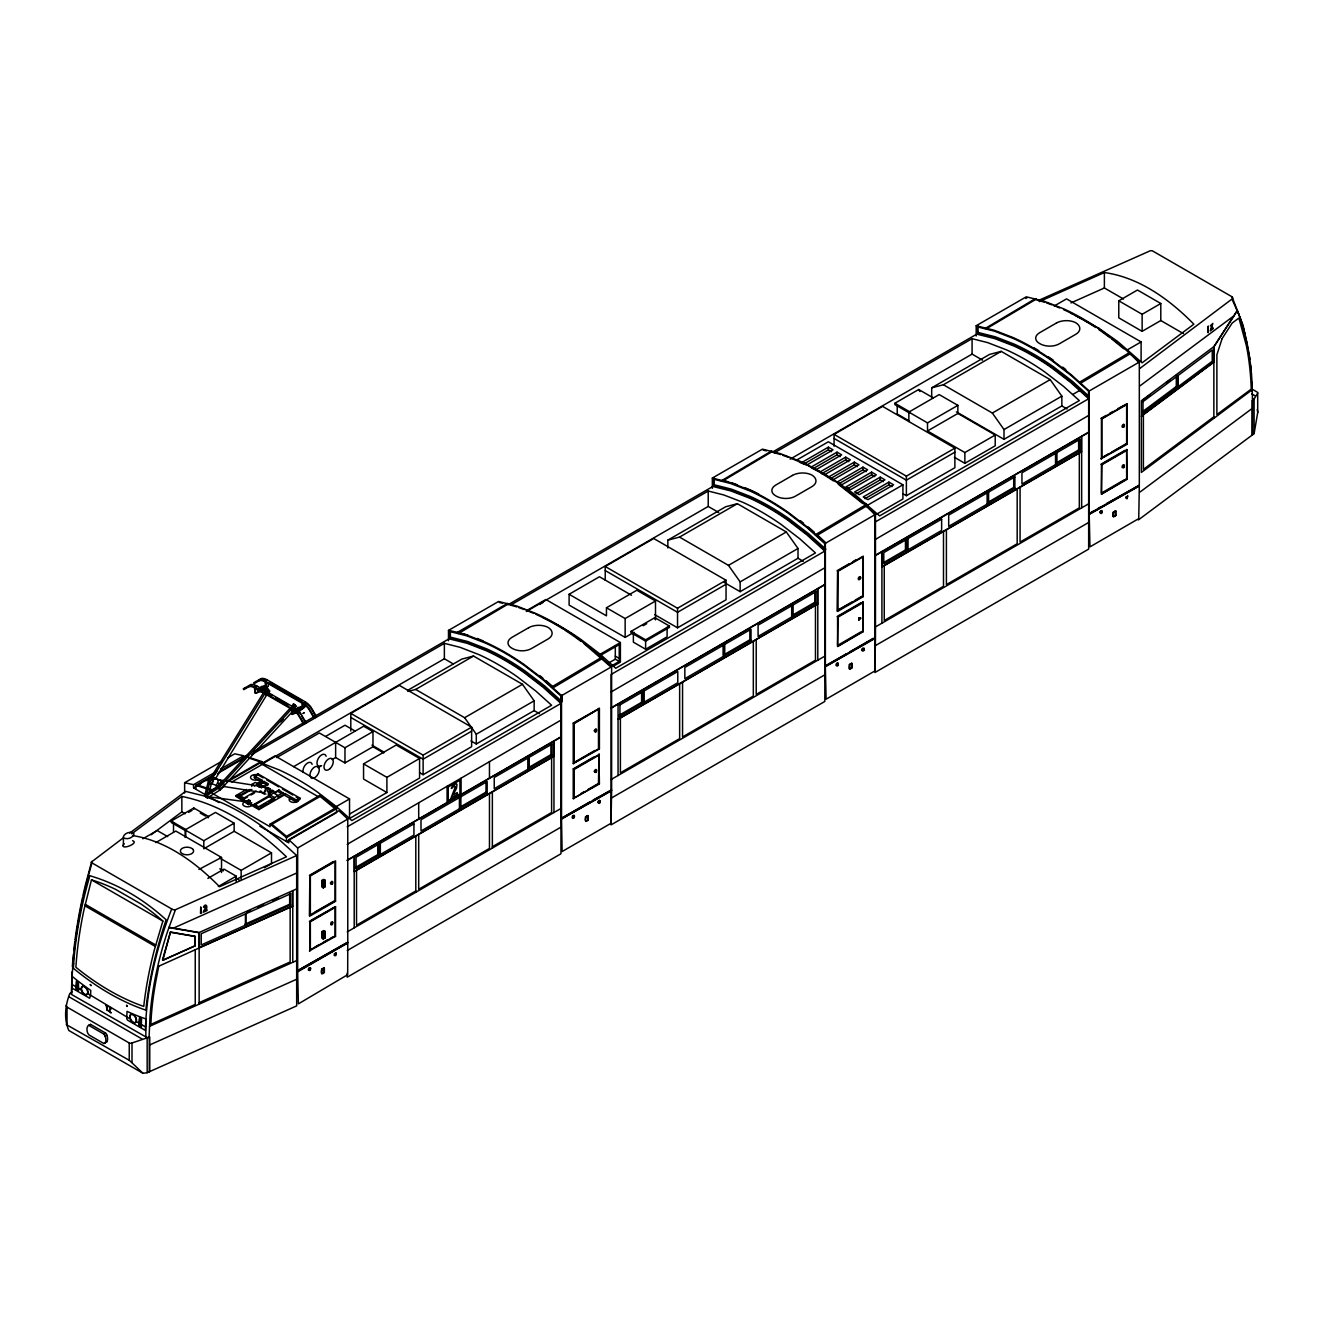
<?xml version="1.0" encoding="UTF-8"?>
<svg xmlns="http://www.w3.org/2000/svg" width="1324" height="1324" viewBox="0 0 1324 1324"><rect width="100%" height="100%" fill="white"/><g stroke="black" fill="none" stroke-linecap="round" stroke-linejoin="round"><path stroke-width="1.5" d="M123.033 838.042L91.306 862.123A3.426 1.357 -15.3 0 0 91.935 862.9C79.688 905.682 71.844 949.97 71.695 994.572L146.765 1037.42A3.939 2.267 0 0 0 149.082 1037.255L149.993 1016.882A319.779 206.445 -53.3 0 1 155.901 974.696L158.301 963.922A320.391 206.842 -53.3 0 1 167.618 931.285L175.463 909.704L296.675 855.519L278.851 839.3L260.199 824.935A245.883 141.966 60 0 0 222.084 802.94L203.433 795.774L185.608 791.388L129.62 833.144M76.858 981.051L76.378 988.995L78.248 990.6L78.331 981.928L78.629 990.385L76.411 989.822L76.014 986.794L71.844 984.361L71.81 987.985L89.635 998.23L90.545 995.168M141.172 1018.239L141.486 1026.795L139.318 1025.256L139.665 1017.345L138.987 1023.138L139.086 1025.868L140.989 1027.06L141.569 1019.066L139.814 1017.395M91.952 862.9L171.706 908.943C156.48 947.67 146.484 988.763 145.408 1030.469L127.898 1020.357A1.787 1.059 61 0 1 126.756 1018.222L127.021 1011.321L128.362 1011.966A250.964 152.922 62.9 0 0 145.839 1018.901L145.872 1037.255M72.026 971.866L71.446 992.305A3.939 2.267 0 0 0 71.099 993.728L71.38 994.241M71.877 984.377L72.257 976.417A250.964 152.922 62.9 0 0 89.453 989.508L90.777 990.402L90.545 995.168M76.014 986.777L76.329 981.216L78.215 981.895M89.502 1025.124L90.529 1024.362L105.606 1033.068C107.906 1035.054 108.651 1042.468 105.606 1042.518M1138.342 519.951L1254.109 433.627L1257.767 412.211L1257.254 409.48M123.248 836.983C124.307 833.077 130.513 830.942 133.741 833.359L133.989 834.054C132.93 837.943 126.723 840.078 123.496 837.662L123.297 846.086M195.24 949.738L158.731 966.239L157.175 974.431A318.124 205.386 -53.3 0 0 151.284 1016.402L150.853 1024.412L195.24 1004.403L195.24 949.738L292.769 906.195M207.024 796.552L208 796.403M162.438 959.95L170.465 932.03L194.827 936.234L195.24 945.766L162.835 960.248L195.24 945.766M162.835 960.248L170.465 932.03M291.909 712.147L220.463 789.733L207.405 797.909L206.246 797.23L204.74 795.376L208.298 781.723L263.625 692.518M208.729 793.821L211.195 784.387L212.883 782.17M296.675 855.519L296.675 1005.876L147.163 1072.721L142.975 1073.301L68.848 1030.502C63.668 1019.116 65.24 1004.982 69.841 993.496L71.86 991.99M91.753 861.378L85.679 883.985A320.391 160.154 -65.9 0 0 82.998 895.338M91.455 879.848L83.942 909.952A325.042 192.659 -61.4 0 0 76.031 965.13L75.915 967.281L79.87 970.459A266.637 167.867 65 0 0 139.649 1004.966L143.753 1006.439L143.968 1004.353A325.042 182.53 -58.7 0 1 154.18 950.5L162.869 921.074L158.913 917.631A273.754 207.09 84.9 0 0 140.923 903.978L115.668 889.397A273.754 207.09 84.9 0 0 96.007 881.304L91.455 879.848L162.869 921.074M257.584 686.444L256.608 686.527A13.919 8.043 60 0 0 255.002 685.865M258.809 787.184L259.885 785.86L260.414 787.035M269.401 792.96L269.401 793.97M294.954 707.794L294.573 706.371L293.15 707.645M858.283 578.042C857.638 582.841 863.529 576.172 859.458 577.264C856.645 582.825 863.165 575.261 858.713 577.297M1125.632 497.063L1126.641 498.503L1127.651 495.888L1125.979 497.725L1127.121 498.767L1127.7 495.921M1254.109 433.627L1254.109 399.054L1257.701 393.079L1257.701 412.625M214.058 778.032L222.118 781.143L214.058 778.032L211.708 783.659L219.767 786.77M216.077 786.191L218.427 780.564M259.703 791.256L264.072 793.788L266.422 788.161L270.113 788.74L268.557 792.497M267.1 791.256L268.276 788.459M264.966 691.376L266.885 690.549M308.575 968.506C307.102 973.488 313.192 966.669 309.104 967.861M572.431 816.163C571.223 821.492 577.016 813.433 572.68 815.816M836.106 664.218C838.175 660.13 839.217 666.634 836.106 665.575M1122.14 425.699L1123.447 424.325M1122.14 466.147C1124.208 462.043 1125.251 468.564 1122.14 467.488M204.74 795.376L205.899 796.038L218.957 787.879L291.81 708.787L290.552 707.794L217.566 787.068L206.743 793.854L209.689 782.517L265.164 693.131L266.67 694.984L215.282 779.025L212.237 776.543M1252.322 389.653L1141.371 472.387L1141.371 400.709L1213.86 346.656L1237.195 310.577M1213.86 346.938L1237.278 310.743M334.26 953.677L336.213 953.148L334.26 955.58M264.668 691.161L266.736 688.447L268.127 689.258L269.633 691.111L267.663 693.693M266.157 691.84L268.127 689.258M291.545 706.503L293.514 703.905L296.411 706.569L293.514 703.905M292.836 707.43L294.904 704.716M1139.981 368.353L1232.661 298.529A3.426 2.4 19.9 0 0 1232.015 296.791L1152.244 250.749A3.426 1.208 -11.6 0 0 1150.076 250.848L1038.463 300.465M1252.504 434.835L1252.587 400.162A3.939 2.267 0 0 0 1252.852 398.822L1252.57 398.309M280.671 721.861L283.485 718.849M269.715 792.414L270.775 791.951M331.281 922.1L331 924.731L332.705 922.232M858.713 617.729L860.468 617.894L858.713 620.062L859.458 617.712L860.931 618.159L858.746 620.095M124.191 843.702C118.167 851.464 140.261 843.189 132.582 840.707M262.615 688.861L265.131 686.477L261.358 687.57M263.327 689.258L268.309 686.18L268.309 682.952M263.459 690.152L268.309 686.18M258.561 688.976L261.358 686.544L266.273 685.749L262.069 686.957L257.866 690.598L257.866 692.485M299.042 709.581L302.253 707.943L299.737 709.978M300.316 709.548L304.735 707.215L304.735 703.971M299.886 710.889L303.56 707.877M131.705 833.839L181.851 796.436C222.118 804.512 257.204 828.874 286.431 856.81L219.569 886.716C195.869 862.718 166.625 840.856 132.599 835.576M151.118 834.799L181.851 811.877L181.851 796.436M1139.981 385.863L1233.703 315.989M1143.34 399.848L1149.927 394.933M1166.427 382.636L1169.721 380.187M1142.993 412.906L1142.993 401.668L1212.254 350.016L1212.254 361.253L1142.993 412.906L1141.685 412.31L1176.308 386.492L1176.308 377.125M1141.569 415.835L1213.661 362.097L1213.661 347.087M1141.371 416.266L1213.86 362.213M1213.86 416.812L1143.39 469.358L1143.39 414.76M1254.109 399.054L1252.107 400.56L1252.107 435.133M1139.981 492.081L1252.107 408.504M862.801 648.131C858.928 651.226 865.83 652.285 864.092 648.33C860.004 649.339 864.076 652.848 863.811 648.23M217.765 780.117L223.21 780.382M347.202 844.348L560.962 720.124M611.059 692.005L824.819 567.781M874.916 539.679L1088.659 415.455M249.226 686.477L243.765 689.639L243.268 688.778L250.981 684.508A14.878 8.589 60 0 1 256.426 685.733L295.02 708.009A14.878 8.589 60 0 1 300.465 713.09L306.125 722.722L303.593 724.178L298.463 715.274A13.919 8.043 60 0 0 292.935 709.962L292.24 714.414L291.545 709.168L255.813 688.546L255.118 692.982L254.423 687.735A13.919 8.043 60 0 0 248.912 686.676M261.391 679.46L254.208 683.598L253.712 682.754L261.424 678.484A14.878 8.589 60 0 1 266.869 679.692L305.463 701.968A14.878 8.589 60 0 1 310.908 707.049L316.585 716.681L314.036 718.154L308.906 709.25A13.919 8.043 60 0 0 303.395 703.938L302.683 708.588M248.929 685.683A14.878 8.589 60 0 1 254.39 686.908L256.426 685.733M258.908 679.758L259.372 679.659A14.878 8.589 60 0 1 264.833 680.867L266.869 679.692M255.118 692.982L262.069 691.409M255.813 693.395L256.988 692.717M292.24 709.565L295.02 708.009M264.866 680.884L303.395 703.127L305.463 701.968M291.545 714.017L297.784 711.617M292.24 714.414L296.791 712.593M184.632 792.993L184.632 782.732L222.2 761.035M227.579 757.94L234.729 753.819L243.666 755.739L243.666 758.966M448.488 640.667L448.488 630.406L498.585 601.477L516.724 606.028L535.707 613.393A254.655 147.03 60 0 1 574.5 635.785L593.483 650.349L611.622 666.733L611.622 789.898L561.045 818.546L589.677 802.013M712.345 488.324L712.345 478.063L762.442 449.15L780.581 453.702L799.564 461.05A254.655 147.03 60 0 1 838.357 483.459L857.323 498.006L875.478 514.407L875.478 637.556L824.902 666.22L846.384 653.824M976.185 335.998L976.185 325.737L1026.299 296.808L1044.437 301.359L1063.404 308.724A254.655 147.03 60 0 1 1102.213 331.116L1121.18 345.68L1139.319 362.064L1139.319 485.229L1088.758 513.878L1094.12 510.783M449.184 631.399L450.359 630.721L450.359 637.125L449.184 637.787L449.184 631.399L466.776 635.834L485.676 643.166A253.662 146.451 60 0 1 524.321 665.476L543.221 679.973L560.813 695.845L560.813 702.25L561.988 701.571L561.988 695.183L560.813 695.845M713.04 479.073L714.199 478.394L714.199 484.783L713.04 485.461L713.04 479.073L730.633 483.508L749.533 490.823A253.662 146.451 60 0 1 788.177 513.149L807.077 527.647L824.67 543.519L824.67 549.907L825.845 549.228L808.55 533.655L789.501 519.025A255.648 147.593 60 0 0 750.543 496.55L731.493 489.168L714.199 484.783M976.897 326.73L978.055 326.052L978.055 332.456L976.897 333.118L976.897 326.73L994.49 331.166L1013.39 338.497A253.662 146.451 60 0 1 1052.034 360.807L1070.934 375.304L1088.527 391.176L1088.527 397.581L1071.232 381.991L1052.183 367.377A255.648 147.593 60 0 0 1013.241 344.885L994.175 337.504L976.897 333.118M1025.819 298.479L1026.994 297.801M184.632 782.732L193.569 784.652L216.838 771.23M220.413 769.161L243.666 755.739M242.408 758.106L247.753 755.028M253.099 751.933L449.035 638.813L467.008 643.265L485.792 650.514A249.657 144.134 60 0 1 524.205 672.691L542.989 687.139L560.962 703.425L560.962 853.781L347.202 977.195L347.202 973.107M508.052 604.754L712.891 486.471L730.865 490.939L749.649 498.172A249.657 144.134 60 0 1 788.061 520.365L806.846 534.813L824.819 551.098L824.819 701.455L611.059 824.869L611.059 674.495L824.819 551.098M771.909 452.411L976.748 334.144L994.705 338.596L1013.505 345.845A249.657 144.134 60 0 1 1051.918 368.022L1070.702 382.471L1088.659 398.756L1088.659 549.112L874.916 672.526L874.916 522.169L1088.659 398.756M195.836 789.203L195.836 785.314L215.514 773.944M219.089 771.875L245.933 756.385L262.284 761.714L262.284 764.395L318.455 796.833M213.76 775.748L197.673 785.033L212.204 789.766L217.55 786.671M217.318 773.679L245.9 757.179M193.569 784.652L193.569 787.896L200.735 783.775M206.097 780.663L209.672 778.595M251.759 754.548L444.368 643.348L460.007 647.304L478.792 654.553A249.657 144.134 60 0 1 517.204 676.73L535.988 691.178L551.611 705.262L351.87 820.582L336.246 806.498L317.462 792.05A249.657 144.134 60 0 0 279.05 769.873L262.119 763.286M510.27 605.3L708.224 491.022L723.847 494.977L742.648 502.226A249.657 144.134 60 0 1 781.061 524.403L799.845 538.851L815.468 552.936L615.726 668.256L600.103 654.172L581.302 639.724A249.657 144.134 60 0 0 542.89 617.547M774.126 452.974L972.081 338.679L987.704 342.635L1006.505 349.884A249.657 144.134 60 0 1 1044.917 372.061L1063.702 386.509L1079.325 400.593L879.583 515.913L854.642 494.365L835.593 480.96A249.806 144.233 60 0 0 808.352 465.932M226.487 781.524L260.431 761.929L248.929 758.04M217.55 787.532L212.188 790.627L195.836 785.314M228.291 781.342L262.284 761.714M260.977 763.965L274.978 755.872L349.536 798.935L349.536 818.497L419.576 778.065L419.576 758.486L396.224 745.015L363.554 763.882L363.554 779.058L386.889 792.53L386.889 777.353L419.576 758.486M526.571 610.629L545.836 599.507L620.393 642.554L620.393 662.116L613.393 666.154M1054.285 305.96L1066.532 298.876L1141.106 341.923L1141.106 361.485M262.466 763.799L444.368 658.773L453.106 663.821M526.323 611.473L708.224 506.447L718.717 512.487M790.163 459.13L972.081 354.104L982.557 360.161M219.337 789.203L224.699 786.092M231.865 781.971L262.284 764.395M350.81 731.03L350.81 713.404L399.335 685.385L471.625 727.141L471.625 746.703L423.117 774.706L419.592 772.67M605.233 580.26L605.233 566.507L653.742 538.504L726.048 580.243L726.048 599.805L677.54 627.824L654.619 614.584M834.07 446.205L834.07 434.388L882.578 406.385L954.885 448.124L954.885 467.686L906.377 495.706L902.852 493.67M539.58 604.472L542.972 602.503M276.733 757.56L319.332 732.966L344.968 747.762L372.971 731.593L372.971 746.769L344.968 762.938L335.634 757.56L332.142 759.579M185.757 830.843L171.177 822.436L171.177 821.079L193.817 808.004L208.398 816.428L208.398 817.769L207.239 817.107M796.849 459.974L828.361 441.769L902.918 484.816L902.918 498.999L876.67 514.159M894.892 403.241L909.472 411.665L909.472 413.022L894.892 404.598L894.892 403.241L918.707 389.504L933.288 397.912M142.827 838.787L157.159 830.529L167.651 836.586M188.587 812.373L192.079 810.354M267.779 785.579L254.373 777.85L254.373 775.831L257.866 773.812L299.853 798.041L299.853 799.051L296.361 802.079L296.344 800.06L285.041 793.539L278.04 797.578L278.04 795.558L273.654 793.026L273.654 791.007L271.917 789.998L268.408 792.017L268.408 796.072L254.225 804.247L254.225 805.257L270.096 796.105M634.064 632.26L625.143 637.407L569.105 605.068L569.105 594.277L599.458 576.751L631.482 595.237M325.754 736.343L345.018 725.221L355.18 731.096M254.373 777.85L255.251 777.337M828.361 447.164L802.692 461.993L807.359 464.691L833.028 449.862L828.361 447.164L828.361 449.862L804.396 463.698M407.494 690.449L461.844 659.087L473.512 656.042L522.467 684.293L534.151 700.826L534.151 710.607L476.292 744.005L471.013 740.943M667.842 547.971L667.842 540.142L725.701 506.744L737.369 503.699L786.324 531.967L798.008 548.484L798.008 558.265L740.149 591.663L724.278 582.51M931.699 397.597L931.699 387.816L989.558 354.418L1001.225 351.373L1050.18 379.624L1061.848 396.157L1061.848 405.938L1004.006 439.336L956.391 411.847M407.891 691.459L415.67 689.44L473.512 656.042M667.842 540.142L679.526 537.097L737.369 503.699M931.699 387.816L943.383 384.771L1001.225 351.373M251.775 786.456L251.775 784.437L255.284 782.418L258.197 784.106M251.709 802.675L248.449 804.562L236.185 796.469L236.185 795.459L246.578 789.452M257.022 783.427L262.284 780.399L262.284 781.408M155.785 842.61L175.794 831.058L221.522 857.439L221.522 872.549M236.185 796.469L239.677 794.466M261.407 787.979L261.407 783.94L259.653 782.914L256.144 784.95L257.899 785.959L264.039 781.408L268.408 783.94L263.162 786.969M250.07 789.468L239.694 795.459L244.063 797.991L256.177 790.991M258.776 784.437L264.039 781.408M251.858 789.435L239.694 796.469L244.063 799.001L247.555 796.982M837.016 452.163L811.331 466.991L815.998 469.689L841.683 454.86L837.016 452.163L837.016 454.86L813.052 468.696M293.614 766.646L363.653 726.214L372.971 731.593M185.112 837.48L185.112 829.933L215.464 812.423L234.149 823.197L234.149 831.29L271.503 852.855L271.503 863.629L264.353 867.75M908.843 421.545L908.843 412.095L939.179 394.585L957.864 405.359L957.864 413.452L995.218 435.017L995.218 445.791L964.865 463.317L954.356 457.26M251.03 794.979L254.506 792.977M250.368 801.483L248.515 800.408L246.645 801.483L248.515 799.878C253.712 801.07 245.172 803.833 250.368 800.954M845.672 457.161L819.986 471.989L824.653 474.671L850.339 459.858L845.672 457.161L845.672 459.858L821.691 473.694M1160.8 320.54L1142.132 331.331L1118.78 317.843L1118.78 300.813L1137.465 290.022L1160.8 303.51L1160.8 320.54L1183.424 333.615M268.408 792.017L270.162 793.026L273.654 791.007M270.162 793.026L270.162 795.045L278.917 789.998L285.041 794.549L285.041 793.539M318.124 767.655L321.633 765.636M275.392 793.043L278.917 789.998M828.642 476.971L854.311 462.142L858.978 464.84L833.309 479.669L830.198 477.881M272.794 798.587L258.61 806.779L254.225 804.247M270.162 795.045L274.531 797.578L283.286 792.53M260.365 806.763L265.661 803.718M269.186 801.682L272.711 799.646M569.105 594.277L606.458 615.842L606.458 607.766L636.811 590.239L655.496 601.013L655.496 619.897M236.185 795.459L258.958 808.6L274.531 799.597L274.531 797.578M830.347 478.676L854.311 464.84L857.422 466.644M185.112 829.933L203.797 840.723L234.149 823.197M908.843 412.095L927.512 422.886L957.864 405.359M248.449 804.562L248.449 803.552L258.958 809.609L285.041 794.549M862.967 467.14L837.281 481.969L841.948 484.667L867.634 469.838L862.967 467.14L862.967 469.838L839.002 483.674M234.149 831.29L203.797 848.8L203.797 840.723M927.512 422.886L927.512 430.979L957.864 413.452M296.344 800.06L299.853 798.041M1118.78 300.813L1142.132 314.285L1160.8 303.51M871.622 472.138L845.937 486.967L850.604 489.665L876.289 474.836L871.622 472.138L871.622 474.836L845.937 489.665M606.458 607.766L625.143 618.54L655.496 601.013M270.113 824.074L320.209 795.161L336.561 808.699L336.561 812.605L286.464 841.534L286.464 837.629L270.113 824.074L270.113 826.772L212.188 793.324M880.261 477.137L854.592 491.965L859.259 494.663L884.945 479.834L880.261 477.137L880.261 479.834L856.297 493.67M415.67 689.44L464.625 717.707L522.467 684.293M679.526 537.097L728.481 565.365L786.324 531.967M943.383 384.771L992.338 413.038L1050.18 379.624M888.917 482.135L863.231 496.947L867.915 499.644L893.584 484.816L888.917 482.135L888.917 484.816L864.953 498.668M631.035 631.383L654.85 617.629L669.431 626.053L669.431 627.394L645.615 641.147L631.035 632.723L631.035 631.383L645.615 639.806L669.431 626.053M643.232 625.689L646.724 623.67M207.851 878.408L223.971 869.107L236.218 876.174L236.218 881.569M350.81 713.404L423.117 755.143L471.625 727.141M605.233 566.507L677.54 608.246L726.048 580.243M834.07 434.388L906.377 476.143L954.885 448.124M335.535 807.011L349.536 798.935M599.391 654.685L620.393 642.554M1127.088 350.016L1141.106 341.923M600.55 655.347L619.235 644.573L619.235 661.437L612.433 665.36M286.464 837.629L336.561 808.699M471.625 731.179L423.117 759.182L350.81 717.442M726.048 584.281L677.54 612.3L605.233 570.561M954.885 452.179L906.377 480.182L834.07 438.443M259.802 826.143L288.798 842.875L288.798 839.664L338.894 810.735L347.765 819.076L347.765 942.225L297.205 970.889L297.668 971.833L347.765 942.903L347.682 974.696L298.38 1003.873L297.668 971.833M902.918 484.816L867.915 505.04L864.357 502.988M476.292 744.005L476.292 734.224L534.151 700.826M740.149 591.663L740.149 581.881L798.008 548.484M1004.006 439.336L1004.006 429.555L1061.848 396.157M219.801 858.051L241.15 870.365L271.503 852.855M927.512 430.979L964.865 452.543L995.218 435.017M218.311 886.501L236.218 876.174M1072.804 394.453L1079.805 390.398M608.51 663.092L615.312 659.17L619.235 661.437M349.536 814.094L386.889 792.53M824.67 543.519L825.845 542.84L817.404 534.913M297.668 971.154L297.668 847.989L347.765 819.076M561.525 818.811L561.525 695.663L611.622 666.733M825.365 666.485L825.365 543.32L875.478 514.407M1089.222 514.142L1089.222 390.994L1139.319 362.064M633.369 632.723L633.369 642.157L645.615 649.24L667.097 636.827L667.097 627.394M347.202 826.838L560.962 703.425M333.383 861.543L309.402 875.379L310.346 875.925L335.088 861.643L335.088 900.999L309.866 915.016M573.259 723.053L599.408 708.489L599.408 748.937L573.259 763.485L573.259 723.053L574.202 723.583L598.481 709.035L598.481 748.391L599.408 748.937M849.098 563.792L837.116 570.71L838.042 571.256L862.801 556.974L862.801 596.33L837.579 610.347M852.524 561.823L855.949 559.837M1106.103 415.422L1100.972 418.384L1101.899 418.914L1126.641 404.631L1126.641 443.987L1101.436 458.005L1108.502 453.933M1109.529 413.436L1112.954 411.466M1118.085 408.504L1127.121 403.82L1127.121 444.268L1100.972 458.816M309.866 916.092L335.551 901.263L335.551 860.832L309.866 875.661L309.402 915.827M599.408 708.489L573.722 723.318L573.722 763.749M837.579 611.423L863.265 596.594L863.265 556.163L837.579 570.992L837.116 611.158M1127.121 403.82L1101.436 418.649L1101.436 459.08M347.202 860.219L560.962 736.823M611.059 707.893L824.819 584.48M874.916 555.55L1088.659 432.154M347.202 860.501L354.203 856.446M553.962 741.126L560.962 737.087M611.059 708.158L618.06 704.12M618.291 703.987L817.57 588.932L817.57 603.943L618.291 718.982M817.802 588.799L824.819 584.745M874.916 555.832L881.916 551.777M1081.658 436.457L1088.659 432.418M898.433 542.774L901.958 540.755M1075.105 440.776L1078.63 438.757L1079.788 439.419L1079.788 450.657L1021.946 484.054L1021.946 472.817L1079.788 439.419M552.091 744.088L494.233 777.486L494.233 788.723L552.091 755.325L552.091 744.088L550.916 743.426L550.916 754.647L528.061 767.854M618.755 704.252L619.93 704.931L677.772 671.516L677.772 682.754L619.93 716.152L618.755 715.49L641.61 702.283L642.785 702.961L642.785 691.724L641.61 691.062L641.61 702.283M815.948 591.762L758.089 625.16L758.089 636.397L815.948 602.999L815.948 591.762L814.773 591.083L814.773 602.321L791.918 615.511L793.093 616.19L793.093 604.952L791.918 604.274M1014.879 476.905L948.696 515.102L948.696 526.34L1014.879 488.142L1014.879 476.905L1013.704 476.226L1013.704 487.464L989.177 501.631M321.765 880.477L323.668 879.384L325.125 880.228L325.224 886.716L323.321 887.825L321.765 886.914L321.765 880.477L323.222 881.321L323.321 887.825L323.222 881.321L325.125 880.228L325.224 886.716M354.915 867.816L377.77 854.625L378.929 855.304L378.929 844.067L377.77 843.388L377.77 854.625M487.166 792.811L420.999 831.009L420.999 819.771L487.166 781.574L487.166 792.811L486.007 792.133L459.726 807.309L460.884 807.988L460.884 796.75L459.726 796.072M723.583 643.729L723.583 654.966L749.847 639.806L751.022 640.468L751.022 629.231L684.839 667.445L684.839 678.682L751.022 640.468M884.366 562.137L905.467 549.957L906.642 550.635L906.642 539.398M1079.788 450.657L1078.63 449.978L1055.774 463.185L1056.933 463.847L1056.933 452.626L1055.774 451.947M354.203 871.722L553.962 756.401M618.06 719.395L817.802 604.075M881.916 567.053L1081.658 451.732M88.923 1025.455L103.851 1034.077C106.102 1036.013 107.095 1043.693 103.851 1043.527L88.923 1034.905C86.143 1032.108 85.928 1024.644 90.677 1024.445M315.178 911.955L334.624 900.717L335.551 901.263M594.939 750.427L573.722 762.674L574.202 723.583M839.35 609.321L851.729 602.172M855.254 600.136L862.321 596.048L863.265 596.594M1112.044 451.881L1126.178 443.722L1127.121 444.268M103.851 1034.077L105.606 1033.068M573.259 763.485L598.944 748.656L598.944 708.224M105.01 1036.096L106.764 1035.087M311.123 920.23L335.551 906.659L335.551 936.316L309.402 950.864M573.259 798.538L598.944 783.709L598.944 754.051L599.408 783.973L573.259 798.538L573.259 768.88L593.797 757.014M861.08 602.701L837.116 616.537L838.042 617.083L862.801 602.801L862.801 631.366L837.579 646.46L863.265 631.647L862.801 601.725M1124.937 450.375L1100.972 464.211L1101.899 464.741L1126.641 450.458L1126.641 479.04L1101.436 494.133L1127.121 479.305L1126.641 449.382M335.551 906.659L309.866 921.487L309.866 951.129M599.408 754.316L573.722 769.145L573.722 798.802M863.265 601.99L837.579 616.818L837.579 646.46M1127.121 449.647L1101.436 464.476L1101.436 494.133M309.402 921.206L310.346 921.752L335.088 907.47L335.088 936.035L309.866 950.053M573.259 768.88L574.202 769.409L598.944 755.127L598.481 783.427L599.408 783.973M103.851 1043.527L106.764 1041.839M321.765 931.649L323.668 930.54L325.125 931.384L325.224 937.872L323.321 938.981L321.765 938.071L321.765 931.649L323.222 932.477L323.321 938.981L323.222 932.477L325.125 931.384L325.224 937.872L323.668 936.978M315.178 946.991L318.703 944.955M324.016 941.894L327.558 939.858M331.083 937.806L335.551 936.316M580.806 793.639L584.331 791.603M587.873 789.551L598.481 783.427M860.567 632.127L837.579 645.384L838.042 617.083M1124.407 479.784L1101.436 493.058L1101.899 464.741M415.802 890.953L356.537 925.162L356.537 870.381M492.363 846.731L551.611 812.522L551.611 757.758M347.202 931.897L560.962 808.484M611.059 779.555L824.819 656.158M874.916 627.228L1088.659 503.815M297.205 970.889L347.765 942.225M593.251 799.961L611.622 789.898M849.958 651.756L873.211 638.317M1097.712 508.714L1101.287 506.645M1106.649 503.55L1139.319 485.229M297.205 971.551L347.765 942.903M611.622 790.56L561.045 819.225L611.622 790.56L611.026 823.296L562.104 851.547L561.525 819.49M873.211 638.995L824.902 666.882L875.478 638.234L874.883 670.954L826.093 699.204L825.365 667.164M1139.319 485.891L1088.758 514.556L1139.319 485.891L1138.739 518.627L1089.95 546.878L1089.222 514.821M347.202 950.566L560.962 827.152M611.059 798.24L824.819 674.826M874.916 645.897L1088.659 522.483M321.55 969.201L324.347 968.125L324.347 972.428C320.209 976.831 320.209 967.546 324.347 968.125M585.407 816.858L588.204 815.783L588.204 820.102C584.066 824.488 584.066 815.203 588.204 815.783M849.247 664.532L852.06 663.456L852.06 667.759C847.906 672.162 847.906 662.877 852.06 663.456M1113.103 512.189L1115.917 511.114L1115.917 515.433C1111.763 519.819 1111.763 510.534 1115.917 511.114M321.55 973.504L324.347 972.428M849.247 668.835L852.06 667.759M1113.103 516.509L1115.917 515.433M198.931 869.438L221.522 857.439M1039.373 301.591L1104.381 272.529C1139.385 277.444 1169.622 299.522 1193.867 324.198L1142.099 362.809L1117.82 341.642L1098.92 328.302M1070.951 302.915L1104.381 287.97L1123.53 299.025M173.527 928.091L296.675 873.029M169.009 927.296L199.146 932.51L296.675 888.901M246.81 912.153L250.534 910.482M257.981 907.155L263.575 904.656M272.893 900.486L278.487 897.986M290.668 893.75L201.231 933.734L201.231 944.972L290.668 904.971L290.668 893.75L289.658 892.988L289.658 904.226L290.668 904.971M244.94 924.218L289.658 904.226M157.688 966.702L158.731 966.239M199.146 1002.665L290.155 961.969L290.155 907.37M149.463 1026.381L296.675 960.579M66.266 1005.032A3.277 2.449 -23.1 0 0 67.028 1007.101L129.239 1042.998A2.797 2.102 -23.1 0 0 132.003 1042.981L149.761 1036.973L149.761 1071.563M149.761 1044.917L296.675 979.247M599.242 800.341C595.121 803.023 601.228 804.413 599.772 800.391M219.072 784.702L218.51 783.262L219.983 783.212M298.479 711.005L294.722 712.279L298.479 709.002L302.253 707.91M265.131 686.61L258.296 691.36L262.069 690.383M297.784 707.579L302.683 706.768L298.479 707.976L294.276 711.617L294.987 708.787A13.919 8.043 60 0 1 295.467 709.101M297.784 708.588L301.541 707.513M175.463 909.704L173.874 909.803A3.426 2.565 16.4 0 1 171.723 908.959M207.537 796.634L247.571 802.03M227.232 781.028L263.476 786.77M222.366 786.274L262.649 792.646M264.072 793.788L265.925 794.069M168.909 927.561L199.146 932.775M170.879 932.328L195.24 936.531M976.185 325.737L994.341 330.288L1013.307 337.653A254.655 147.03 60 0 1 1052.1 360.045L1071.083 374.609L1089.222 390.994M978.055 332.456L995.35 336.826L1014.399 344.207A255.648 147.593 60 0 1 1053.341 366.698L1072.407 381.312L1088.345 395.644M763.137 450.143L766.431 450.855M712.345 478.063L730.484 482.631L749.45 489.979A254.655 147.03 60 0 1 788.26 512.388L807.226 526.935L825.365 543.32M713.04 485.461L730.335 489.83L749.384 497.228A255.648 147.593 60 0 1 788.326 519.703L807.375 534.317L824.67 549.907M499.28 602.47L502.574 603.181M507.721 604.29L507.522 603.396L457.425 632.326L448.488 630.406M450.359 637.125L467.637 641.495L486.686 648.876A255.648 147.593 60 0 1 525.645 671.367L544.694 685.981L561.988 701.571M449.184 637.787L466.478 642.173L485.527 649.554A255.648 147.593 60 0 1 524.469 672.046L543.535 686.659L560.813 702.25M1038.016 300.366L1044.586 302.253M774.159 452.692L780.73 454.579M722.639 480.198L728.134 481.787M510.303 605.035L516.873 606.922M462.44 633.584L467.951 635.172M219.188 779.753L220.297 780.299A2.979 2.367 -81 0 1 221.009 781.491M1070.768 313.043L1099.218 328.484M1046.457 302.915L1052.084 304.901M782.6 455.241L788.227 457.243M731.791 482.83L737.418 484.816M518.743 607.584L524.37 609.57M212.502 781.259L212.386 779.72L213.826 779.422M265.131 694.372L266.67 694.984M799.166 462.043L806.746 465.204M1053.954 305.563L1059.68 307.962M790.097 457.905L797.727 461.1M744.982 487.762L750.691 490.161A253.662 146.451 60 0 1 758.718 494.001M526.24 610.232L533.87 613.442M477.319 638.482L483.028 640.882M1176.308 375.255L1177.615 375.851L1177.615 387.071L1176.308 386.492M1141.685 401.089L1142.993 401.668M142.975 1073.301L129.421 1060.392L66.25 1024.561M254.39 686.908L292.968 709.184A14.878 8.589 60 0 1 298.43 714.265L304.09 723.897M293.945 799.679L289.774 798.289A4.816 2.78 0 0 0 293.316 802.427A4.816 2.78 0 0 0 298.595 798.951M1251.594 388.859L1256.923 391.937A2.797 0.91 16 0 1 1257.684 393.079M1251.809 393.923L1255.367 395.975M1061.848 405.938L1067.094 408.967M1126.178 478.758L1127.121 479.305M919.882 391.523L918.707 389.504M909.472 421.098L897.225 414.031L897.225 406.485M1013.704 487.464L1014.879 488.142M828.361 449.862L831.472 451.666M837.016 454.86L840.128 456.648M845.672 459.858L848.783 461.646M862.967 469.838L866.078 471.642M871.622 474.836L874.734 476.64M880.261 479.834L883.373 481.622M888.917 484.816L892.028 486.62M798.008 558.265L803.238 561.293M814.773 602.321L815.948 602.999M862.321 631.101L863.265 631.647M723.583 654.966L724.741 655.645L724.741 644.407M668.272 626.715L669.431 627.394M615.312 656.125L619.235 658.392M534.151 710.607L539.381 713.636M550.916 754.647L552.091 755.325M573.722 797.727L574.202 769.409M588.204 820.102L587.74 815.518M270.096 682.356L302.236 700.926M371.978 745.18L384.324 752.313M372.971 746.769L383.712 752.959M269.633 691.111L266.736 688.447M259.653 688.397L263.228 690.449M266.786 692.518L272.148 695.613M275.723 697.665L288.218 704.881M363.554 763.882L386.889 777.353M259.62 775.831L263.112 777.85M266.62 779.869L278.868 786.936M282.36 788.955L292.852 795.012M296.361 797.031L299.853 799.051M254.373 775.831L262.284 780.399M267.58 784.453L257.75 779.786A4.816 2.78 0 0 1 251.395 778.975A4.816 2.78 0 0 1 252.255 775.252A4.816 2.78 0 0 1 258.743 775.417M277.924 791.454L281.317 793.407M284.693 795.36L296.344 802.079M270.113 788.74L262.053 785.629L266.422 788.161M251.775 784.437L254.688 786.125M268.408 796.072L274.531 799.597M246.645 800.954L248.515 802.03M208.298 781.723L211.195 784.387L209.804 783.576M217.566 787.068L220.463 789.733L219.072 788.938M193.569 787.896L218.94 802.543M200.238 813.052L205.485 816.081M181.851 811.877L185.145 813.78M171.177 821.079L185.757 829.503L185.757 837.049M219.801 868.825L223.359 870.894M235.804 878.077L239.363 880.129M85.216 904.292L155.686 944.972M84.885 905.798L155.289 946.445M78.348 988.118L81.227 989.789A4.634 2.813 62.9 0 1 84.62 986.711A4.634 2.813 62.9 0 1 87.549 993.43L130.1 1018.917A4.617 2.714 61 0 0 133.327 1022.674A4.617 2.714 61 0 0 136.107 1021.483L138.987 1023.138M141.32 1024.478L145.458 1026.878M68.583 996.575L141.834 1038.877M303.395 703.127L303.428 703.143A14.878 8.589 60 0 1 308.873 708.224L314.533 717.856M1110.075 337.719L1102.131 331.877A253.662 146.451 60 0 0 1098.92 329.659M838.274 484.22L862.652 503.468M580.773 641.213L574.417 636.546A253.662 146.451 60 0 0 564.785 630.092M221.654 781.706L224.401 784.569M1111.664 338.878L1123.778 348.758M1062.725 367.129L1065.853 369.628M800.441 520.713L803.552 523.212M583.95 643.547L610.91 666.932M539.712 675.554L542.823 678.053M866.343 506.662L865.399 505.023L815.303 534.78M808.252 526.969L814.359 532.265M545.918 680.619L552.025 685.931M1123.977 424.359L1123.728 426.626L1122.14 427.056M1138.623 362.263L1129.256 352.68L1079.159 382.437M561.525 695.663L543.37 679.278L524.403 664.714A254.655 147.03 60 0 0 485.61 642.322L466.627 634.957L457.425 632.326L457.425 633.17M288.798 839.664L297.668 847.989M221.638 783.758L220.214 785.728M212.502 779.538L213.445 780.713M205.899 796.038L207.405 797.909M992.338 413.038L1004.006 429.555M728.481 565.365L740.149 581.881M464.625 717.707L476.292 734.224M315.062 715.192L310.941 708.059A13.919 8.043 60 0 0 309.237 705.957M301.524 715.87L305.645 723.003M255.764 681.562L256.26 682.423M245.304 687.603L245.801 688.463M1231.999 296.791L1243.087 325.323L1249.955 359.466M1232.197 299.605L1238.271 313.143A320.027 159.989 -65.9 0 1 1251.925 380.683L1252.504 400.245M1250.551 365.027L1251.395 374.427M1251.892 384.208L1252.074 387.982L1251.842 382.139M1252.107 387.998L1252.156 391.507M1213.86 346.656L1213.86 418.334M1178.029 375.536L1178.029 386.774M1142.132 314.285L1142.132 331.331M1130.382 354.518L1130.382 353.673L1080.285 383.43M1115.437 510.849L1115.437 515.152M1113.567 512.471L1113.567 516.774M1104.381 272.529L1104.381 287.97M1101.899 418.914L1101.899 458.286M1081.658 436.192L1081.658 507.853M1079.325 453.089L1079.325 507.853L1020.076 542.062L1020.076 487.298M1078.63 438.757L1078.63 449.978M1055.542 453.42L1055.542 464.658M1017.18 488.97L1017.18 543.75L946.412 584.596L946.412 529.832M988.598 492.081L988.598 503.319M987.125 492.925L987.125 504.163M986.264 328.815L1036.361 299.058L1036.361 299.886L1035.236 298.728L985.139 328.501M972.081 338.679L972.081 354.104M964.865 452.543L964.865 463.317M943.499 531.503L943.499 586.284L884.25 620.493L884.25 565.712M908.032 538.587L908.032 549.824M906.377 476.143L906.377 495.706M905.467 538.719L905.467 549.957M881.916 551.512L881.916 623.174M874.767 520.977L874.767 514.589L866.525 506L816.428 535.773M854.311 462.142L854.311 464.84M851.58 663.175L851.58 667.495M849.727 664.797L849.727 669.116M838.042 571.256L838.042 610.612M817.802 588.518L817.802 660.196M815.468 605.416L815.468 660.196L756.219 694.405L756.219 639.624M791.686 605.763L791.686 617.001M753.323 641.296L753.323 696.076L682.555 736.938L682.555 682.158M749.847 630.439L749.847 639.806M723.268 645.251L723.268 656.489M722.408 481.142L772.504 451.385L772.504 452.229L771.379 451.07L721.282 480.844M708.224 491.022L708.224 506.447M679.642 683.829L679.642 738.61L620.393 772.819L620.393 718.038M677.54 608.246L677.54 627.824M654.85 617.629L654.85 618.97M645.615 639.806L645.615 649.24M644.192 690.913L644.192 702.15M625.143 618.54L625.143 637.407M619.93 704.931L619.93 716.152M618.06 703.838L618.06 775.516M615.312 646.261L615.312 659.17M602.668 659.187L602.668 658.342L552.571 688.099M601.543 658.193L601.543 657.349L551.446 687.106M585.87 817.14L585.87 821.443M553.962 740.861L553.962 812.522M529.236 757.295L529.236 768.516M527.829 758.089L527.829 769.327M508.664 604.555L508.664 603.727L458.551 633.484M492.363 791.967L492.363 848.088M489.466 761.664L489.466 778.098M489.466 793.639L489.466 848.419L418.698 889.265L418.698 834.501M486.007 780.895L486.007 792.133M461.083 778.198L461.083 794.483M459.428 797.594L459.428 808.832M447.082 786.307L447.082 802.559M444.368 643.348L444.368 658.773M423.117 755.143L423.117 774.706M418.698 802.791L418.698 818.944M415.802 836.172L415.802 892.293M380.336 843.256L380.336 854.493M354.203 856.181L354.203 927.843M344.968 747.762L344.968 762.938M335.634 742.383L335.634 757.56M323.883 967.844L323.883 972.164M322.013 969.466L322.013 973.785M310.346 875.925L310.346 915.281M310.346 921.752L310.346 950.334M301.988 706.371L301.988 703.127L266.273 682.505L266.273 687.636M292.769 890.655L292.769 962.316M292.505 891.035L292.505 906.046L199.394 947.67L199.394 932.659M265.561 685.336L264.866 681.694A13.919 8.043 60 0 0 259.355 680.635M259.653 782.914L259.653 784.95M259.653 785.959L259.653 786.969M258.958 808.6L258.958 809.609M257.866 773.812L257.866 774.821M256.111 775.831L256.111 776.84M245.95 913.742L245.95 924.98M245.437 913.974L245.437 925.211M244.063 797.991L244.063 799.001M241.15 870.365L241.15 879.351M199.146 932.51L199.146 1004.171M194.827 936.234L194.827 945.468M193.817 808.004L193.817 809.361M173.51 822.436L173.51 831.869M149.248 1037.222L149.248 1071.795M147.163 1038.148L147.163 1072.721M132.003 1042.998L132.003 1062.527M129.239 1042.998L129.239 1060.276M67.028 1007.084L67.028 1024.362M87.533 993.43A4.617 2.714 61 0 1 84.339 994.423A4.617 2.714 61 0 1 81.244 989.806M129.785 1017.808A4.634 2.813 62.9 0 1 133.178 1014.747A4.634 2.813 62.9 0 1 136.107 1021.466M82.585 897.225A320.391 160.154 -65.9 0 0 78.464 917.83L76.61 928.902A319.779 159.856 -65.9 0 0 75.038 939.875M72.357 966.636A319.779 159.856 -65.9 0 1 73.383 954.273M73.747 950.698A319.779 159.856 -65.9 0 1 74.806 941.695M1236.964 309.601A325.042 182.48 -58.7 0 1 1239.132 315.228M1239.827 317.131A325.042 182.48 -58.7 0 1 1241.763 322.99M1242.375 324.976A325.042 182.48 -58.7 0 1 1244.61 333.102M1246.529 341.526A325.042 182.48 -58.7 0 1 1247.191 344.968M303.113 772.339A6.603 3.806 -60 0 1 306.423 763.832A6.603 3.806 -60 0 1 312.133 764.345M320.425 766.149A6.603 3.806 -60 0 1 318.323 758.338A6.603 3.806 -60 0 1 326.134 756.252M310.114 776.377A6.603 3.806 -60 0 1 315.443 766.596A6.603 3.806 -60 0 1 318.455 773.266A6.603 3.806 -60 0 1 310.577 777.403M1063.486 309.568A253.662 146.451 60 0 1 1073.119 314.235M1074.74 315.062A253.662 146.451 60 0 1 1082.8 319.514M1084.422 320.458A253.662 146.451 60 0 1 1095.709 327.508M1033.879 347.765A253.662 146.451 60 0 1 1038.728 350.645M1048.393 356.835A253.662 146.451 60 0 1 1053.192 360.128M799.63 461.911A253.662 146.451 60 0 1 804.446 464.161M810.884 467.405A253.662 146.451 60 0 1 818.96 471.857M820.566 472.8A253.662 146.451 60 0 1 833.458 480.91M535.773 614.237A253.662 146.451 60 0 1 563.18 629.066M305.43 702.763A13.919 8.043 60 0 1 308.327 705.013M262.649 679.295A13.919 8.043 60 0 1 265.445 679.841M295.964 709.432A13.919 8.043 60 0 1 296.94 710.194M297.404 710.607A13.919 8.043 60 0 1 299.671 713.007M300.085 713.537A13.919 8.043 60 0 1 300.498 714.099M296.361 797.263A4.816 2.78 0 0 1 297.354 797.71M252.123 804.959A4.816 2.78 0 0 1 244.377 806.134A4.816 2.78 0 0 1 245.47 801.55M221.141 782.236A2.979 2.367 -81 0 1 221.108 783.014M262.251 787.002A2.979 2.367 -81 0 1 265.445 789.634A2.979 2.367 -81 0 1 262.053 792.464M261.523 792.1A2.979 2.367 -81 0 1 260.811 790.908M106.201 1005.462L107.244 1010.709L107.327 1005.744L106.201 1005.462M108.551 1010.824L111.166 1012.959L109.412 1011.122L111.117 1008.607L109.28 1006.902L110.405 1009.004L108.551 1010.824M73.664 963.773L73.416 968.324A269.881 169.919 65 0 0 145.872 1010.146L146.319 1005.727A325.042 182.48 -58.7 0 1 162.869 929.729L166.112 919.733L160.27 914.619A272.297 209.026 87.9 0 0 96.602 877.862L89.85 875.694L87.003 885.921A325.042 192.692 -61.4 0 0 73.664 963.773M1212.205 324.893L1210.219 330.95L1213.065 328.832L1213.065 327.822L1211.146 329.246L1212.834 323.404L1210.368 325.903L1212.205 324.893M455.34 786.87L451.004 798.058L457.243 794.466L457.243 792.546L453.04 794.979L456.482 788.343L456.979 784.536A2.913 1.688 -60 0 0 455.986 783.808L452.56 785.595L451.318 788.492L454.529 785.777L455.34 786.87M205.849 906.477L203.3 912.203L206.974 910.548L206.974 909.555L204.492 910.664C209.275 907.916 205.716 901.793 203.482 907.172L205.849 906.477M303.179 713.421L304.139 712.709L303.179 713.421M308.74 969.549C310.61 973.587 311.769 964.071 308.74 969.549M330.454 883.108C332.324 887.13 333.483 877.63 330.454 883.108M330.917 883.373C332.787 887.411 333.946 877.895 330.917 883.373M330.917 923.804C332.787 927.843 333.946 918.326 330.917 923.804M334.426 954.72C336.296 958.758 337.454 949.258 334.426 954.72M572.597 817.222C574.467 821.261 575.626 811.744 572.597 817.222M594.311 730.765C596.181 734.803 597.339 725.287 594.311 730.765M594.774 731.03C596.644 735.068 597.803 725.569 594.774 731.03M594.311 771.197C596.181 775.235 597.339 765.735 594.311 771.197M594.774 771.478C596.644 775.516 597.803 766 594.774 771.478M598.283 802.394C600.153 806.432 601.311 796.916 598.283 802.394M836.454 664.88C838.324 668.918 839.482 659.402 836.454 664.88M1099.847 512.272C1101.717 516.31 1102.859 506.811 1099.847 512.272M1100.31 512.553C1102.18 516.592 1103.339 507.075 1100.31 512.553M1122.487 426.361C1124.357 430.399 1125.516 420.9 1122.487 426.361M1122.487 466.809C1124.357 470.848 1125.516 461.331 1122.487 466.809M90.297 984.576L91.042 985.553L90.297 984.576M126.525 1005.495L127.286 1006.488L126.657 1005.313M247.092 801.798L247.985 802.394L247.092 801.798M1222.085 338.646L1216.888 354.782L1216.888 414.561L1251.263 389.107L1250.915 381.527A318.124 159.029 -65.9 0 0 1246.364 345.597L1238.9 318.041L1232.181 323.056L1222.085 338.646M1208.249 326.283L1208.051 332.572L1208.249 326.283M200.751 907.188L200.487 913.461L201.496 912.997L200.751 907.188M459.924 780.184L448.24 786.969L448.24 800.54L459.924 793.804L459.924 780.184M528.64 627.725L512.007 637.341A13.753 7.729 -1.3 0 0 512.007 648.264A13.753 8.159 1.4 0 0 531.454 648.561L548.103 638.962A13.753 8.159 1.4 0 0 548.103 627.427A13.753 7.729 -1.3 0 0 528.64 627.725M792.497 475.399L775.864 484.998A13.753 7.729 -1.3 0 0 775.864 495.921A13.753 8.159 1.4 0 0 795.31 496.235L811.943 486.62A13.753 8.159 1.4 0 0 811.943 475.084A13.753 7.729 -1.3 0 0 792.497 475.399M1056.353 323.056L1039.704 332.672A13.753 7.729 -1.3 0 0 1039.721 343.595A13.753 8.159 1.4 0 0 1059.167 343.892L1075.8 334.293A13.753 8.159 1.4 0 0 1075.8 322.758A13.753 7.729 -1.3 0 0 1056.353 323.056M320.193 796.419L271.966 824.273L286.481 836.305L334.724 808.451L320.193 796.419M553.713 741.258L354.435 856.314L354.435 871.324L553.713 756.269L553.713 741.258M1081.427 436.589L882.148 551.645L882.148 566.655L1081.427 451.6L1081.427 436.589M413.932 823.859L356.073 857.257L356.073 868.494L413.932 835.096L413.932 823.859M941.629 519.19L883.787 552.588L883.787 563.825L941.629 530.428L941.629 519.19M192.625 848.998L191.55 848.237A6.603 3.806 0 0 0 182.844 848.022A6.603 3.806 0 0 0 181.338 852.97L182.431 853.748A6.603 3.806 0 0 0 191.119 853.963A6.603 3.806 0 0 0 192.625 848.998M81.459 988.548A4.617 2.665 60 0 0 86.358 994.655A4.617 2.665 60 0 0 86.358 988.118A4.617 2.665 60 0 0 81.459 988.548M130.017 1016.584A4.617 2.665 60 0 0 134.916 1022.691A4.617 2.665 60 0 0 134.916 1016.153A4.617 2.665 60 0 0 130.017 1016.584M329.841 768.797A6.603 3.806 -60 0 0 331.943 758.569A6.603 3.806 -60 0 0 324.132 765.504A6.603 3.806 -60 0 0 329.841 768.797"/></g></svg>
